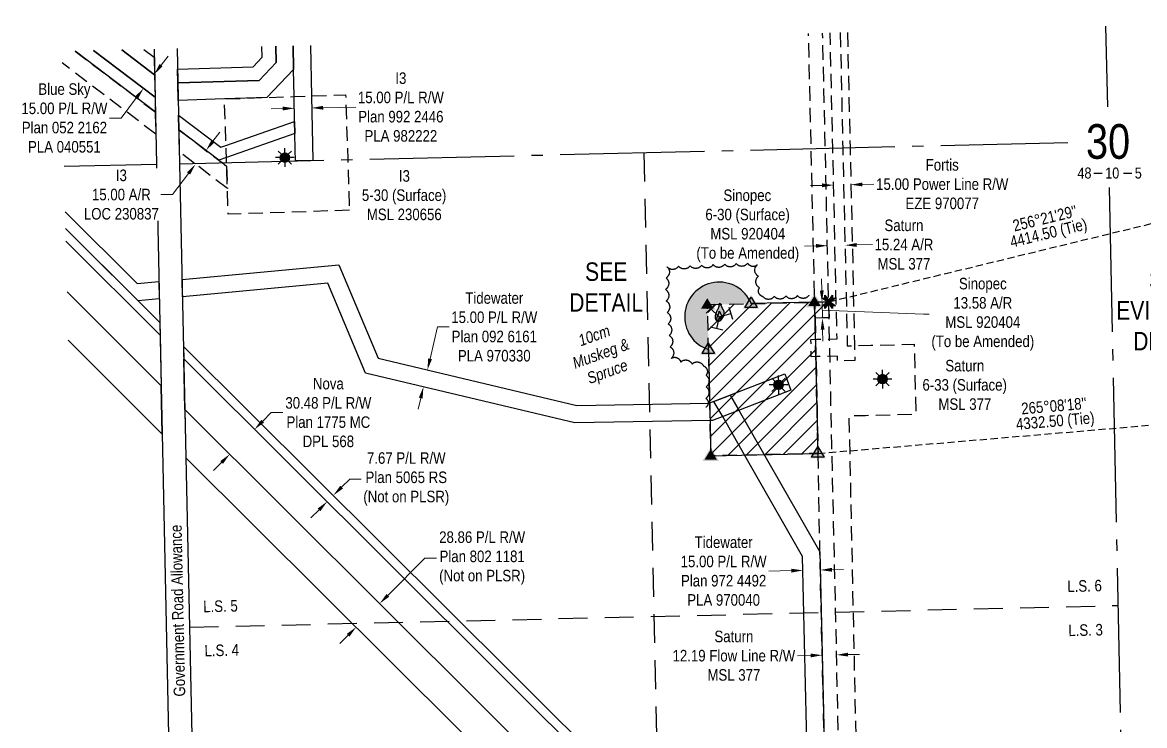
# Model space of a CAD drawing. Extents: x 602525 to 605190, y 5891333 to 5893520.
# Drawn here: x 602525 to 603497, y 5891868 to 5892477 of the extents above; entities that cross this region are included whole.
import ezdxf
from ezdxf.enums import TextEntityAlignment as Align

# ---------------------------------------------------------------- set-up
doc = ezdxf.new("R2010")
doc.units = 0
doc.header["$LTSCALE"] = 5
doc.header["$PDSIZE"] = 5
for name, pattern in [('0', [1, 1, 0]), ('foc-ACCESSROAD', [3.75, 2.5, -1.25]), ('foc-FLOWLINE', [3.75, 2.5, -1.25]), ('foc-LSD', [8, 5, -3]), ('foc-QUARTERLINE', [33, 25, -3, 2, -3]), ('foc-TIELINE', [1.875, 1.25, -0.625]), ('foc-TRAV', [1.875, 1.25, -0.625])]:
    doc.linetypes.add(name, pattern=pattern)
doc.layers.get('Defpoints').update_dxf_attribs({"color": 9})
for name, color, linetype in [('10', 1, 'Continuous'), ('9', 3, 'Continuous'), ('AS-SYMBOL', 7, 'Continuous'), ('C-WS', 13, 'foc-ACCESSROAD'), ('C-WS-S', 13, 'Continuous'), ('DETAIL-T', 7, 'Continuous'), ('F-AR', 190, 'foc-ACCESSROAD'), ('F-EZE', 190, 'foc-FLOWLINE'), ('F-RW', 190, 'Continuous'), ('F-WS', 190, 'foc-ACCESSROAD'), ('F-WS-S', 190, 'Continuous'), ('L-BD', 7, 'Continuous'), ('L-DETAIL-T', 3, 'Continuous'), ('L-MON', 1, 'Continuous'), ('L-ROAD-T', 7, 'Continuous'), ('L-SEC', 7, 'Continuous'), ('L-SECLBL', 7, 'Continuous'), ('L-SECQ', 8, 'foc-QUARTERLINE'), ('L-SECTION-LSD', 7, 'foc-LSD'), ('L-TIE', 7, 'foc-TIELINE'), ('P-PROPOSED', 10, 'Continuous'), ('P-PROPOSED-EXISTING-H', 59, 'Continuous'), ('P-PROPOSED-H', 21, 'Continuous'), ('P-TRAV', 4, 'foc-TRAV'), ('T-BUSH', 110, '0'), ('T-BUSH-T', 110, 'Continuous')]:
    doc.layers.add(name, color=color, linetype=linetype)
for name, color, linetype, lineweight in [('C-AR-T', 13, 'Continuous', 9), ('C-WS-T', 13, 'Continuous', 9), ('F-AR-T', 190, 'Continuous', 9), ('F-EZE-T', 190, 'Continuous', 9), ('F-FLOWLINE-T', 190, 'Continuous', 9), ('F-RW-T', 190, 'Continuous', 9), ('F-WS-T', 190, 'Continuous', 9)]:
    doc.layers.add(name, color=color, linetype=linetype, lineweight=lineweight)
doc.styles.add('100L', font='', dxfattribs={"height": 11})
doc.styles.add('80CG', font='', dxfattribs={"height": 10})
doc.styles.add('80L', font='', dxfattribs={"height": 10})
doc.styles.add('80LS', font='', dxfattribs={"height": 10})
doc.styles.add('SIMPLEX', font='')
doc.styles.get('100L').set_extended_font_data('Arial Narrow')
doc.styles.get('80CG').set_extended_font_data('Arial Narrow')
doc.styles.get('80L').set_extended_font_data('Arial Narrow')
doc.styles.get('80LS').set_extended_font_data('Arial Narrow', italic=True)
doc.styles.get('SIMPLEX').set_extended_font_data('Arial Narrow')
doc.dimstyles.new('Compass 5 000', dxfattribs={"dimscale": 5, "dimtxt": 9, "dimasz": 2, "dimexe": 0.2, "dimexo": 0.0625, "dimgap": 0.5, "dimtad": 0, "dimtih": 1, "dimtoh": 1, "dimzin": 0, "dimdsep": 46, "dimtxsty": '80CG', "dimcen": 0.1, "dimse1": 1, "dimse2": 1, "dimclrd": 256, "dimclrt": 256, "dimaunit": 1, "dimadec": 4, "dimazin": 0, "dimtfac": 0.06, "dimtofl": 0, "dimtmove": 0, "dimatfit": 1, "dimfxl": 0.2, "dimtolj": 1, "dimtzin": 0, "dimlwd": -1, "dimarcsym": 0})

# ---------------------------------------------------------------- blocks, each defined once
blk = doc.blocks.new('L-SECLBL')
at = {"layer": '9', "color": 7}
for p, q in [((-5.08, -27.83), (-12.29, -27.83)), ((20.7, -27.83), (13.5, -27.83))]:
    blk.add_line(p, q, dxfattribs=at)
at = {"layer": '10', "color": 2, "style": 'SIMPLEX'}
blk.add_attdef('SEC', text='', height=30, dxfattribs=at).set_placement((0, 0), align=Align.MIDDLE)
at = {"layer": '10', "color": 5, "style": '80L'}
blk.add_attdef('TWP', text='', height=9.5, dxfattribs=at).set_placement((-14.43, -27.37), align=Align.MIDDLE_RIGHT)
blk.add_attdef('RGE', text='', height=9.5, dxfattribs=at).set_placement((3.62, -27.37), align=Align.MIDDLE_CENTER)
blk.add_attdef('MER', text='', height=9.5, dxfattribs=at).set_placement((23.17, -27.37), align=Align.MIDDLE_LEFT)
blk = doc.blocks.new('*D369')
at = {"layer": 'Defpoints', "color": 0, "transparency": 16777216}
for p in [(602725.94, 5892124.72), (602827.44, 5892023.6), (602805.96, 5892002.03)]:
    blk.add_point(p, dxfattribs=at)
at = {"layer": 'F-RW-T', "transparency": 16777216}
for p, q in [((602733, 5892131.81), (602740.44, 5892139.27)), ((602740.44, 5892139.27), (602750.44, 5892139.27)), ((602697.4, 5892096.07), (602690.34, 5892088.98))]:
    blk.add_line(p, q, dxfattribs=at)
for points in [[(602731.82, 5892132.98), (602734.18, 5892130.63), (602725.94, 5892124.72)], [(602696.22, 5892097.24), (602698.58, 5892094.89), (602704.45, 5892103.15)]]:
    blk.add_solid(points, dxfattribs=at)
at = {"layer": 'F-RW-T', "transparency": 16777216, "insert": (602789.91, 5892139.27), "char_height": 10, "attachment_point": 5, "style": '80CG'}
blk.add_mtext('\\A1;Nova\\P30.48 P/L R/W\\PPlan 1775 MC\\PDPL 568', dxfattribs=at)
blk = doc.blocks.new('*D370')
at = {"layer": 'Defpoints', "color": 0, "transparency": 16777216}
for p in [(603242.81, 5892336.73), (603228.25, 5892316.75), (603243.26, 5892317.09)]:
    blk.add_point(p, dxfattribs=at)
at = {"layer": 'F-EZE-T', "transparency": 16777216}
for p, q in [((603217.81, 5892336.17), (603207.82, 5892335.95)), ((603252.81, 5892336.96), (603262.81, 5892337.18))]:
    blk.add_line(p, q, dxfattribs=at)
for points in [[(603217.78, 5892337.84), (603217.85, 5892334.5), (603227.81, 5892336.4)], [(603252.77, 5892338.62), (603252.85, 5892335.29), (603242.81, 5892336.73)]]:
    blk.add_solid(points, dxfattribs=at)
at = {"layer": 'F-EZE-T', "transparency": 16777216, "insert": (603321.95, 5892337.18), "char_height": 10, "attachment_point": 5, "style": '80CG'}
blk.add_mtext('\\A1;Fortis\\P15.00 Power Line R/W\\PEZE 970077', dxfattribs=at)
blk = doc.blocks.new('*D375')
at = {"layer": 'Defpoints', "color": 0, "transparency": 16777216}
for p in [(602674.79, 5892354.48), (602688.18, 5892363.15), (602679.11, 5892351.2)]:
    blk.add_point(p, dxfattribs=at)
at = {"layer": 'F-AR-T', "transparency": 16777216}
for p, q in [((602689.91, 5892374.39), (602695.96, 5892382.36)), ((602668.75, 5892346.51), (602654.8, 5892328.15)), ((602654.8, 5892328.15), (602644.8, 5892328.15))]:
    blk.add_line(p, q, dxfattribs=at)
for points in [[(602688.58, 5892375.4), (602691.24, 5892373.38), (602683.86, 5892366.43)], [(602667.42, 5892347.52), (602670.07, 5892345.5), (602674.79, 5892354.48)]]:
    blk.add_solid(points, dxfattribs=at)
at = {"layer": 'F-AR-T', "transparency": 16777216, "insert": (602610.5, 5892328.15), "char_height": 10, "attachment_point": 5, "style": '80CG', "bg_fill": 3, "box_fill_scale": 1.1, "bg_fill_color": 256, "bg_fill_true_color": 13158600, "bg_fill_transparency": 0}
blk.add_mtext('\\A1;I3\\P15.00 A/R\\PLOC 230837', dxfattribs=at)
blk = doc.blocks.new('*D378')
at = {"layer": 'Defpoints', "color": 0, "transparency": 16777216}
for p in [(603201.22, 5892002.49), (603203.96, 5891878.5), (603219.1, 5891878.84)]:
    blk.add_point(p, dxfattribs=at)
at = {"layer": 'F-RW-T', "transparency": 16777216}
for p, q in [((603191.22, 5892002.27), (603171.59, 5892001.84)), ((603226.35, 5892003.05), (603236.34, 5892003.27))]:
    blk.add_line(p, q, dxfattribs=at)
for points in [[(603191.18, 5892003.94), (603191.26, 5892000.6), (603201.22, 5892002.49)], [(603226.31, 5892004.71), (603226.38, 5892001.38), (603216.35, 5892002.83)]]:
    blk.add_solid(points, dxfattribs=at)
at = {"layer": 'F-RW-T', "transparency": 16777216, "insert": (603132.5, 5892001.84), "char_height": 10, "attachment_point": 5, "style": '80CG'}
blk.add_mtext('\\A1;Tidewater\\P15.00 P/L R/W\\PPlan 972 4492\\PPLA 970040', dxfattribs=at)
blk = doc.blocks.new('*D379')
at = {"layer": 'Defpoints', "color": 0, "transparency": 16777216}
for p in [(602872.29, 5892161.54), (602955.16, 5892157.28), (602951.69, 5892142.68)]:
    blk.add_point(p, dxfattribs=at)
at = {"layer": 'F-RW-T', "transparency": 16777216}
for p, q in [((602878.07, 5892185.87), (602884.63, 5892213.48)), ((602884.63, 5892213.48), (602894.63, 5892213.48)), ((602869.98, 5892151.81), (602867.67, 5892142.08))]:
    blk.add_line(p, q, dxfattribs=at)
for points in [[(602876.45, 5892186.26), (602879.69, 5892185.49), (602875.76, 5892176.14)], [(602868.36, 5892152.2), (602871.6, 5892151.43), (602872.29, 5892161.54)]]:
    blk.add_solid(points, dxfattribs=at)
at = {"layer": 'F-RW-T', "transparency": 16777216, "insert": (602933.71, 5892213.48), "char_height": 10, "attachment_point": 5, "style": '80CG'}
blk.add_mtext('\\A1;Tidewater\\P15.00 P/L R/W\\PPlan 092 6161\\PPLA 970330', dxfattribs=at)
blk = doc.blocks.new('*D380')
at = {"layer": 'Defpoints', "color": 0, "transparency": 16777216}
for p in [(602814.04, 5891953.34), (602944.98, 5891863.58), (602924.61, 5891843.15)]:
    blk.add_point(p, dxfattribs=at)
at = {"layer": 'F-RW-T', "transparency": 16777216}
for p, q in [((602841.46, 5891980.86), (602873.66, 5892013.16)), ((602873.66, 5892013.16), (602883.66, 5892013.16)), ((602806.98, 5891946.26), (602799.92, 5891939.17))]:
    blk.add_line(p, q, dxfattribs=at)
for points in [[(602840.28, 5891982.03), (602842.64, 5891979.68), (602834.4, 5891973.77)], [(602805.8, 5891947.43), (602808.16, 5891945.08), (602814.04, 5891953.34)]]:
    blk.add_solid(points, dxfattribs=at)
at = {"layer": 'F-RW-T', "transparency": 16777216, "insert": (602923.2, 5892013.16), "char_height": 10, "attachment_point": 5, "style": '80CG'}
blk.add_mtext('\\A1;28.86 P/L R/W\\PPlan 802 1181\\P(Not on PLSR)', dxfattribs=at)
blk = doc.blocks.new('*D381')
at = {"layer": 'Defpoints', "color": 0, "transparency": 16777216}
for p in [(602794.28, 5892067.52), (602971.89, 5891890.53), (602966.48, 5891885.09)]:
    blk.add_point(p, dxfattribs=at)
at = {"layer": 'F-RW-T', "transparency": 16777216}
for p, q in [((602801.34, 5892074.6), (602808.4, 5892081.68)), ((602808.4, 5892081.68), (602818.4, 5892081.68)), ((602781.81, 5892055), (602774.75, 5892047.92))]:
    blk.add_line(p, q, dxfattribs=at)
for points in [[(602800.16, 5892075.78), (602802.52, 5892073.42), (602794.28, 5892067.52)], [(602780.63, 5892056.18), (602782.99, 5892053.82), (602788.87, 5892062.08)]]:
    blk.add_solid(points, dxfattribs=at)
at = {"layer": 'F-RW-T', "transparency": 16777216, "insert": (602857.45, 5892081.68), "char_height": 10, "attachment_point": 5, "style": '80CG'}
blk.add_mtext('\\A1;7.67 P/L R/W\\PPlan 5065 RS\\P(Not on PLSR)', dxfattribs=at)
blk = doc.blocks.new('GAS')
h = blk.add_hatch(color=255)
h.dxf.hatch_style = 1
edge = h.paths.add_edge_path()
edge.add_arc((0, 0), 0.9, 0, 360)
for p, q in [((-0.81, 0), (-1.62, 0)), ((-0.57, 0.57), (-1.14, 1.14)), ((0, 0.81), (0, 1.62)), ((0.57, 0.57), (1.14, 1.14)), ((1.62, 0), (0.81, 0)), ((-0.57, -0.57), (-1.14, -1.14)), ((0, -0.81), (0, -1.62)), ((1.14, -1.14), (0.57, -0.57))]:
    blk.add_line(p, q)
blk.add_circle((0, 0), 0.8)
blk = doc.blocks.new('STRIA')
blk.add_hatch(color=255).paths.add_polyline_path([(-0.04, 1.52), (-1.47, -0.87), (1.39, -0.87)])
blk = doc.blocks.new('STRIAA')
blk.add_blockref('STRIA', (0, 0))
blk = doc.blocks.new('STRIB')
at = {"color": 1}
blk.add_solid([(-1.12, -0.67), (-0.04, 1.13), (1.04, -0.67)], dxfattribs=at)
blk = doc.blocks.new('STRIBB')
blk.add_blockref('STRIB', (0, 0))
blk = doc.blocks.new('STRICC')
for name in ['STRIAA', 'STRIBB']:
    blk.add_blockref(name, (0, 0))
blk = doc.blocks.new('fdspike')
blk.add_blockref('STRICC', (0, 0))
blk = doc.blocks.new('TRIA')
blk.add_hatch(color=255).paths.add_polyline_path([(-0.04, 1.52), (-1.47, -0.87), (1.39, -0.87)])
blk = doc.blocks.new('TRIAA')
blk.add_blockref('TRIA', (0, 0))
blk = doc.blocks.new('TRIB')
at = {"color": 1}
blk.add_lwpolyline([(-1.12, -0.67), (-0.04, 1.13), (1.04, -0.67)], close=True, dxfattribs=at)
blk = doc.blocks.new('TRIBB')
blk.add_blockref('TRIB', (0, 0))
blk = doc.blocks.new('TRICC')
for name in ['TRIAA', 'TRIBB']:
    blk.add_blockref(name, (0, 0))
blk = doc.blocks.new('plspike')
blk.add_blockref('TRICC', (0, 0))
blk = doc.blocks.new('*U385')
at = {"color": 72}
blk.add_line((0.76, 0.79), (-0.76, -0.79), dxfattribs=at)
at = {"layer": 'AS-SYMBOL', "color": 72, "flags": 128}
blk.add_lwpolyline([(1.49, -1.43), (0, 0)], dxfattribs=at)
blk = doc.blocks.new('*U384')
at = {"color": 72}
blk.add_line((0.31, -1.06), (-0.31, 1.06), dxfattribs=at)
at = {"layer": 'AS-SYMBOL', "color": 72, "flags": 128}
blk.add_lwpolyline([(-2.01, -0.59), (0, 0)], dxfattribs=at)
blk = doc.blocks.new('*U386')
at = {"color": 72}
blk.add_line((-1.07, 0.25), (1.07, -0.25), dxfattribs=at)
at = {"layer": 'AS-SYMBOL', "color": 72, "flags": 128}
blk.add_lwpolyline([(0.48, 2), (0, 0)], dxfattribs=at)
blk = doc.blocks.new('FLARE')
h = blk.add_hatch(color=255)
h.dxf.hatch_style = 1
h.paths.add_polyline_path([(0.16, 2.41, 0.114147), (0.13, 2.43), (0.11, 2.44, 0.261551), (0.01, 2.42), (0, 2.41, 0.131268), (-0.03, 2.37), (-0.04, 2.35, 0.041497), (-0.05, 2.33), (-0.05, 2.29, 0.015174), (-0.05, 2.29), (-0.06, 2.24, 0.004376), (-0.06, 2.24), (-0.07, 2.18), (-0.08, 2.11), (-0.09, 2.05), (-0.1, 1.98), (-0.12, 1.91), (-0.14, 1.83), (-0.17, 1.76), (-0.19, 1.68), (-0.22, 1.61), (-0.26, 1.53), (-0.29, 1.46), (-0.32, 1.39), (-0.36, 1.32), (-0.39, 1.25, 0.000505), (-0.39, 1.25), (-0.43, 1.18, 0.002398), (-0.43, 1.18), (-0.46, 1.1, 0.004177), (-0.46, 1.1), (-0.5, 1.03, 0.005735), (-0.5, 1.03), (-0.53, 0.95, 0.006994), (-0.53, 0.95), (-0.56, 0.87, 0.00791), (-0.57, 0.87), (-0.6, 0.78, 0.008323), (-0.6, 0.78), (-0.63, 0.69, 0.008095), (-0.63, 0.68), (-0.66, 0.59, 0.008067), (-0.66, 0.59), (-0.68, 0.49, 0.008387), (-0.68, 0.49), (-0.7, 0.39, 0.009056), (-0.71, 0.38), (-0.72, 0.28, 0.010123), (-0.72, 0.28), (-0.74, 0.18, 0.011689), (-0.74, 0.18), (-0.75, 0.08, 0.013925), (-0.75, 0.08), (-0.75, -0.02, 0.016488), (-0.75, -0.02), (-0.75, -0.11, 0.017255), (-0.75, -0.12), (-0.74, -0.2, 0.01735), (-0.74, -0.2), (-0.73, -0.28, 0.017311), (-0.73, -0.29), (-0.71, -0.36, 0.01715), (-0.71, -0.36), (-0.69, -0.43, 0.016886), (-0.69, -0.44), (-0.66, -0.5, 0.016546), (-0.66, -0.5), (-0.63, -0.56, 0.016164), (-0.63, -0.56), (-0.6, -0.61, 0.016329), (-0.6, -0.62), (-0.57, -0.66, 0.018828), (-0.57, -0.67), (-0.54, -0.71, 0.022087), (-0.53, -0.71), (-0.5, -0.75, 0.025345), (-0.49, -0.76), (-0.46, -0.78, 0.028234), (-0.45, -0.79), (-0.42, -0.82, 0.030298), (-0.41, -0.82), (-0.37, -0.84, 0.031129), (-0.36, -0.85), (-0.32, -0.86, 0.030544), (-0.31, -0.87), (-0.27, -0.88, 0.028465), (-0.26, -0.88), (-0.22, -0.89, 0.025311), (-0.21, -0.89), (-0.16, -0.89, 0.02283), (-0.15, -0.89), (-0.11, -0.89, 0.021226), (-0.1, -0.89), (-0.05, -0.88, 0.020401), (-0.04, -0.88), (0, -0.87, 0.020299), (0.01, -0.87), (0.05, -0.85, 0.020911), (0.06, -0.85), (0.11, -0.83, 0.022277), (0.11, -0.83), (0.15, -0.81, 0.023712), (0.16, -0.8), (0.2, -0.78, 0.022408), (0.21, -0.78), (0.24, -0.75, 0.01993), (0.25, -0.74), (0.28, -0.72, 0.017146), (0.28, -0.71), (0.31, -0.68, 0.014211), (0.32, -0.68), (0.35, -0.64, 0.011221), (0.35, -0.64), (0.37, -0.61, 0.008212), (0.38, -0.61), (0.4, -0.57, 0.005172), (0.4, -0.57), (0.42, -0.54, 0.002523), (0.43, -0.54), (0.45, -0.5, 0.001671), (0.45, -0.5), (0.47, -0.47, 0.001229), (0.47, -0.47), (0.49, -0.44, 0.00075), (0.49, -0.44), (0.51, -0.41, 0.00026), (0.51, -0.41), (0.54, -0.37), (0.56, -0.34), (0.58, -0.3), (0.61, -0.27), (0.63, -0.23, 0.001311), (0.63, -0.23), (0.66, -0.19, 0.003726), (0.66, -0.19), (0.69, -0.15, 0.006065), (0.69, -0.14), (0.72, -0.1, 0.008452), (0.72, -0.1), (0.74, -0.05, 0.010991), (0.75, -0.05), (0.77, 0, 0.013767), (0.77, 0), (0.79, 0.05, 0.016839), (0.8, 0.05), (0.81, 0.1, 0.019104), (0.82, 0.11), (0.83, 0.15, 0.016987), (0.83, 0.16), (0.84, 0.21, 0.013636), (0.84, 0.21), (0.85, 0.26, 0.010244), (0.85, 0.27), (0.86, 0.31, 0.006846), (0.86, 0.32), (0.86, 0.37, 0.003419), (0.86, 0.37), (0.86, 0.41), (0.87, 0.46), (0.87, 0.5), (0.88, 0.54), (0.88, 0.59), (0.89, 0.63, 0.001278), (0.89, 0.63), (0.89, 0.67, 0.004735), (0.89, 0.67), (0.9, 0.71, 0.008354), (0.9, 0.72), (0.9, 0.76, 0.012059), (0.9, 0.76), (0.9, 0.8, 0.015712), (0.9, 0.81), (0.9, 0.85, 0.018457), (0.9, 0.85), (0.9, 0.89, 0.018102), (0.9, 0.9), (0.89, 0.94, 0.016533), (0.89, 0.95), (0.88, 0.99, 0.014576), (0.88, 0.99), (0.87, 1.03, 0.012435), (0.86, 1.04), (0.85, 1.08, 0.010283), (0.85, 1.09), (0.83, 1.13, 0.00824), (0.83, 1.13), (0.81, 1.18, 0.00638), (0.81, 1.18), (0.78, 1.23, 0.004735), (0.78, 1.23), (0.76, 1.29, 0.003388), (0.75, 1.29), (0.73, 1.34, 0.002345), (0.73, 1.34), (0.7, 1.4, 0.001492), (0.7, 1.4), (0.67, 1.46, 0.000746), (0.67, 1.46), (0.63, 1.51), (0.6, 1.57), (0.57, 1.62), (0.55, 1.68), (0.52, 1.73), (0.49, 1.78), (0.47, 1.83), (0.45, 1.87), (0.42, 1.92), (0.4, 1.97), (0.38, 2.02), (0.35, 2.08, 0.000332), (0.35, 2.08), (0.33, 2.13, 0.001849), (0.33, 2.13), (0.3, 2.19, 0.0038), (0.3, 2.19), (0.27, 2.24, 0.006473), (0.27, 2.24), (0.25, 2.29, 0.010865), (0.24, 2.3), (0.22, 2.34, 0.019524), (0.22, 2.34), (0.19, 2.38, 0.041077), (0.18, 2.39)])
at = {"color": 48, "flags": 128}
for points in [[(0.11, -0.72), (0.07, -0.74), (0.03, -0.76), (-0.02, -0.77), (-0.07, -0.78), (-0.11, -0.79), (-0.16, -0.79), (-0.2, -0.79), (-0.25, -0.78), (-0.29, -0.77), (-0.32, -0.76), (-0.36, -0.74), (-0.4, -0.71), (-0.43, -0.68), (-0.46, -0.65), (-0.49, -0.61), (-0.52, -0.56), (-0.54, -0.51), (-0.57, -0.46), (-0.59, -0.4), (-0.61, -0.33), (-0.63, -0.26), (-0.64, -0.19), (-0.65, -0.11), (-0.65, -0.02), (-0.65, 0.07), (-0.64, 0.17), (-0.63, 0.27), (-0.61, 0.36), (-0.58, 0.46), (-0.56, 0.56), (-0.53, 0.66), (-0.5, 0.75), (-0.47, 0.83), (-0.44, 0.91), (-0.41, 0.99), (-0.37, 1.06), (-0.34, 1.13), (-0.3, 1.2), (-0.27, 1.27), (-0.23, 1.34), (-0.2, 1.42), (-0.16, 1.49), (-0.13, 1.57), (-0.1, 1.65), (-0.07, 1.73), (-0.04, 1.8), (-0.02, 1.88), (0, 1.96), (0.01, 2.03), (0.02, 2.1), (0.03, 2.17), (0.04, 2.22), (0.05, 2.27), (0.05, 2.31), (0.06, 2.34), (0.08, 2.35), (0.09, 2.34), (0.11, 2.32), (0.13, 2.29), (0.16, 2.25), (0.18, 2.2), (0.21, 2.14), (0.24, 2.09), (0.26, 2.03), (0.29, 1.98), (0.31, 1.93), (0.33, 1.88), (0.36, 1.83), (0.38, 1.78), (0.41, 1.73), (0.43, 1.68), (0.46, 1.63), (0.49, 1.58), (0.52, 1.52), (0.55, 1.47), (0.58, 1.41), (0.61, 1.35), (0.64, 1.3), (0.67, 1.24), (0.69, 1.19), (0.72, 1.14), (0.74, 1.09), (0.75, 1.05), (0.77, 1), (0.78, 0.96), (0.79, 0.92), (0.8, 0.88), (0.8, 0.84), (0.8, 0.8), (0.8, 0.76), (0.8, 0.72), (0.79, 0.68), (0.79, 0.64), (0.78, 0.6), (0.78, 0.56), (0.77, 0.51), (0.77, 0.47), (0.76, 0.42), (0.76, 0.37), (0.76, 0.33), (0.75, 0.28), (0.74, 0.23), (0.73, 0.18), (0.72, 0.13), (0.7, 0.09), (0.68, 0.04), (0.66, 0), (0.63, -0.05), (0.61, -0.09), (0.58, -0.13), (0.55, -0.17), (0.53, -0.21), (0.5, -0.25), (0.48, -0.28), (0.45, -0.32), (0.43, -0.35), (0.41, -0.38), (0.39, -0.42), (0.37, -0.45), (0.34, -0.48), (0.32, -0.51), (0.3, -0.55), (0.27, -0.58), (0.24, -0.61), (0.21, -0.64), (0.18, -0.67), (0.15, -0.7)], [(0.02, -0.75), (-0.01, -0.76), (-0.03, -0.77), (-0.05, -0.78), (-0.08, -0.78), (-0.11, -0.79), (-0.13, -0.79), (-0.16, -0.79), (-0.18, -0.78), (-0.2, -0.78), (-0.23, -0.77), (-0.25, -0.76), (-0.26, -0.74), (-0.28, -0.73), (-0.3, -0.71), (-0.32, -0.69), (-0.33, -0.66), (-0.35, -0.63), (-0.36, -0.6), (-0.37, -0.57), (-0.39, -0.53), (-0.4, -0.49), (-0.4, -0.45), (-0.41, -0.41), (-0.41, -0.36), (-0.41, -0.31), (-0.4, -0.25), (-0.39, -0.2), (-0.38, -0.14), (-0.37, -0.09), (-0.36, -0.03), (-0.34, 0.02), (-0.32, 0.07), (-0.31, 0.12), (-0.29, 0.16), (-0.27, 0.21), (-0.25, 0.25), (-0.23, 0.29), (-0.21, 0.33), (-0.19, 0.37), (-0.17, 0.41), (-0.15, 0.45), (-0.14, 0.49), (-0.12, 0.53), (-0.1, 0.58), (-0.08, 0.62), (-0.07, 0.66), (-0.06, 0.71), (-0.05, 0.75), (-0.04, 0.79), (-0.03, 0.83), (-0.03, 0.87), (-0.02, 0.9), (-0.02, 0.93), (-0.01, 0.95), (-0.01, 0.96), (0, 0.97), (0.01, 0.96), (0.02, 0.95), (0.03, 0.94), (0.04, 0.91), (0.06, 0.88), (0.07, 0.86), (0.09, 0.82), (0.1, 0.79), (0.12, 0.76), (0.13, 0.74), (0.14, 0.71), (0.16, 0.68), (0.17, 0.65), (0.18, 0.63), (0.2, 0.6), (0.21, 0.57), (0.23, 0.54), (0.25, 0.51), (0.26, 0.47), (0.28, 0.44), (0.3, 0.41), (0.31, 0.38), (0.33, 0.35), (0.34, 0.32), (0.36, 0.29), (0.37, 0.27), (0.38, 0.24), (0.39, 0.22), (0.39, 0.19), (0.4, 0.17), (0.4, 0.15), (0.41, 0.13), (0.41, 0.1), (0.41, 0.08), (0.4, 0.06), (0.4, 0.04), (0.4, 0.01), (0.39, -0.01), (0.39, -0.03), (0.39, -0.06), (0.39, -0.08), (0.38, -0.11), (0.38, -0.14), (0.38, -0.16), (0.38, -0.19), (0.37, -0.22), (0.37, -0.24), (0.36, -0.27), (0.35, -0.3), (0.34, -0.32), (0.32, -0.35), (0.31, -0.37), (0.3, -0.4), (0.28, -0.42), (0.27, -0.44), (0.25, -0.46), (0.24, -0.48), (0.22, -0.5), (0.21, -0.52), (0.2, -0.54), (0.19, -0.56), (0.17, -0.58), (0.16, -0.6), (0.15, -0.61), (0.14, -0.63), (0.12, -0.65), (0.11, -0.67), (0.09, -0.69), (0.08, -0.7), (0.06, -0.72), (0.04, -0.74)]]:
    blk.add_lwpolyline(points, close=True, dxfattribs=at)
blk = doc.blocks.new('*D396')
at = {"layer": 'Defpoints', "color": 0, "transparency": 16777216}
for p in [(603237.71, 5892284.28), (603223.3, 5892246.96), (603238.55, 5892247.31)]:
    blk.add_point(p, dxfattribs=at)
at = {"layer": 'F-WS-T', "transparency": 16777216}
for p, q in [((603212.46, 5892283.71), (603202.47, 5892283.48)), ((603247.7, 5892284.51), (603261.49, 5892284.82))]:
    blk.add_line(p, q, dxfattribs=at)
for points in [[(603247.67, 5892286.18), (603247.74, 5892282.84), (603237.71, 5892284.28)], [(603212.43, 5892285.37), (603212.5, 5892282.04), (603222.46, 5892283.93)]]:
    blk.add_solid(points, dxfattribs=at)
at = {"layer": 'F-WS-T', "transparency": 16777216, "insert": (603288.77, 5892284.82), "char_height": 10, "attachment_point": 5, "style": '80CG'}
blk.add_mtext('\\A1;Saturn\\P15.24 A/R\\PMSL 377', dxfattribs=at)
blk = doc.blocks.new('*D397')
at = {"layer": 'Defpoints', "color": 0, "transparency": 16777216}
for p in [(603230.4, 5891929.29), (603218.13, 5891921.36), (603230.57, 5891921.65)]:
    blk.add_point(p, dxfattribs=at)
at = {"layer": 'F-FLOWLINE-T', "transparency": 16777216}
for p, q in [((603207.96, 5891928.78), (603196.38, 5891928.52)), ((603240.4, 5891929.52), (603250.39, 5891929.74))]:
    blk.add_line(p, q, dxfattribs=at)
for points in [[(603207.92, 5891930.45), (603208, 5891927.12), (603217.96, 5891929.01)], [(603240.36, 5891931.18), (603240.43, 5891927.85), (603230.4, 5891929.29)]]:
    blk.add_solid(points, dxfattribs=at)
at = {"layer": 'F-FLOWLINE-T', "transparency": 16777216, "insert": (603141.38, 5891928.52), "char_height": 10, "width": 572.1128, "attachment_point": 5, "style": '80CG'}
blk.add_mtext('\\A1;Saturn\\P12.19 Flow Line R/W\\PMSL 377', dxfattribs=at)
blk = doc.blocks.new('*D398')
at = {"layer": 'C-AR-T', "transparency": 16777216}
for p, q in [((603217.52, 5892245.07), (603217.29, 5892255.06)), ((603217.75, 5892235.07), (603218.07, 5892221.02)), ((603217.91, 5892228.04), (603305.74, 5892224.53)), ((603305.74, 5892224.53), (603310.74, 5892224.53)), ((603218.3, 5892211.02), (603218.53, 5892201.02))]:
    blk.add_line(p, q, dxfattribs=at)
for points in [[(603219.19, 5892245.1), (603215.86, 5892245.03), (603217.75, 5892235.07)], [(603219.97, 5892211.06), (603216.64, 5892210.98), (603218.07, 5892221.02)]]:
    blk.add_solid(points, dxfattribs=at)
at = {"layer": 'Defpoints', "color": 0, "transparency": 16777216}
for p in [(603220.05, 5892235.12), (603218.07, 5892221.02), (603220.37, 5892221.07)]:
    blk.add_point(p, dxfattribs=at)
at = {"layer": 'C-AR-T', "transparency": 16777216, "insert": (603357.12, 5892224.53), "char_height": 10, "attachment_point": 5, "style": '80CG'}
blk.add_mtext('\\A1;Sinopec\\P13.58 A/R\\PMSL 920404\\P(To be Amended)', dxfattribs=at)
blk = doc.blocks.new('TEMP')
h = blk.add_hatch(color=255)
h.dxf.hatch_style = 1
h.paths.add_polyline_path([(0, 0.25), (-0.67, 1.15), (-0.67, 0.67), (-1.15, 0.67), (-0.25, 0), (-1.15, -0.67), (-0.67, -0.67), (-0.67, -1.15), (0, -0.25), (0.67, -1.15), (0.67, -0.67), (1.15, -0.67), (0.25, 0), (1.15, 0.67), (0.67, 0.67), (0.67, 1.15)])
h.paths.add_polyline_path([(0.57, 0.85), (0.57, 0.57), (0.85, 0.57), (0.08, 0), (0.85, -0.57), (0.57, -0.57), (0.57, -0.85), (0, -0.08), (-0.57, -0.85), (-0.57, -0.57), (-0.85, -0.57), (-0.08, 0), (-0.85, 0.57), (-0.57, 0.57), (-0.57, 0.85), (0, 0.08)], flags=16)
h = blk.add_hatch(color=1)
h.dxf.hatch_style = 1
h.paths.add_polyline_path([(0, 0.08), (-0.57, 0.85), (-0.57, 0.57), (-0.85, 0.57), (-0.08, 0), (-0.85, -0.57), (-0.57, -0.57), (-0.57, -0.85), (0, -0.08), (0.57, -0.85), (0.57, -0.57), (0.85, -0.57), (0.08, 0), (0.85, 0.57), (0.57, 0.57), (0.57, 0.85)])
at = {"color": 1}
for p, q in [((-0.08, 0), (0.08, 0)), ((0, 0.08), (0, -0.08))]:
    blk.add_line(p, q, dxfattribs=at)
at = {"color": 255, "flags": 128}
blk.add_lwpolyline([(-0.25, 0), (-1.15, 0.67), (-0.67, 0.67), (-0.67, 1.15), (0, 0.25), (0.67, 1.15), (0.67, 0.67), (1.15, 0.67), (0.25, 0), (1.15, -0.67), (0.67, -0.67), (0.67, -1.15), (0, -0.25), (-0.67, -1.15), (-0.67, -0.67), (-1.15, -0.67)], close=True, dxfattribs=at)
at = {"color": 1, "flags": 128}
blk.add_lwpolyline([(-0.08, 0), (-0.85, 0.57), (-0.57, 0.57), (-0.57, 0.85), (0, 0.08), (0.57, 0.85), (0.57, 0.57), (0.85, 0.57), (0.08, 0), (0.85, -0.57), (0.57, -0.57), (0.57, -0.85), (0, -0.08), (-0.57, -0.85), (-0.57, -0.57), (-0.85, -0.57)], close=True, dxfattribs=at)
blk = doc.blocks.new('*D481')
at = {"layer": 'Defpoints', "color": 0, "transparency": 16777216}
for p in [(602760.43, 5892402.94), (602775.42, 5892403.24), (602775.42, 5892403.24)]:
    blk.add_point(p, dxfattribs=at)
at = {"layer": 'F-RW-T', "transparency": 16777216}
for p, q in [((602750.43, 5892402.74), (602740.43, 5892402.55)), ((602785.42, 5892403.43), (602813.67, 5892403.99))]:
    blk.add_line(p, q, dxfattribs=at)
for points in [[(602750.4, 5892404.41), (602750.46, 5892401.08), (602760.43, 5892402.94)], [(602785.38, 5892405.1), (602785.45, 5892401.77), (602775.42, 5892403.24)]]:
    blk.add_solid(points, dxfattribs=at)
at = {"layer": 'F-RW-T', "transparency": 16777216, "insert": (602852.75, 5892403.99), "char_height": 10, "attachment_point": 5, "style": '80CG'}
blk.add_mtext('\\A1;I3\\P15.00 P/L R/W\\PPlan 992 2446\\PPLA 982222', dxfattribs=at)
blk = doc.blocks.new('*D482')
at = {"layer": 'Defpoints', "color": 0, "transparency": 16777216}
for p in [(602628.83, 5892439.97), (602619.58, 5892427.78), (602629.66, 5892420.14)]:
    blk.add_point(p, dxfattribs=at)
at = {"layer": 'F-RW-T', "transparency": 16777216}
for p, q in [((602644.95, 5892440.3), (602651, 5892448.26)), ((602623.62, 5892412.17), (602610.23, 5892394.53)), ((602610.23, 5892394.53), (602600.23, 5892394.53))]:
    blk.add_line(p, q, dxfattribs=at)
for points in [[(602643.62, 5892441.3), (602646.28, 5892439.29), (602638.91, 5892432.33)], [(602622.29, 5892413.18), (602624.94, 5892411.17), (602629.66, 5892420.14)]]:
    blk.add_solid(points, dxfattribs=at)
at = {"layer": 'F-RW-T', "transparency": 16777216, "insert": (602561.15, 5892394.53), "char_height": 10, "attachment_point": 5, "style": '80CG'}
blk.add_mtext('\\A1;Blue Sky\\P15.00 P/L R/W\\PPlan 052 2162\\PPLA 040551', dxfattribs=at)

msp = doc.modelspace()

# ---------------------------------------------------------------- hatches: boundary and pattern name
at = {"layer": 'P-PROPOSED-EXISTING-H'}
h = msp.add_hatch(dxfattribs=at)
h.set_pattern_fill('ANSI31', color=256, scale=3.49609058, style=0)
h.paths.add_polyline_path([(603118.507, 5892232.786), (603121.513, 5892101.714), (603214.381, 5892103.844), (603211.686, 5892221.345), (603223.867, 5892221.625), (603223.556, 5892235.195)])
at = {"layer": 'P-PROPOSED-H'}
h = msp.add_hatch(color=256, dxfattribs=at)
h.dxf.hatch_style = 1
h.paths.add_polyline_path([(603156.481, 5892233.657, 1.5648548), (603119.401, 5892193.815), (603118.507, 5892232.786)])

# ---------------------------------------------------------------- linework, layer by layer
at = {"layer": 'C-WS', "flags": 128}
msp.add_lwpolyline([(603118.507, 5892232.786), (603223.556, 5892235.195), (603223.867, 5892221.625), (603211.686, 5892221.345), (603214.381, 5892103.844), (603121.513, 5892101.714)], close=True, dxfattribs=at)
at = {"layer": 'F-AR'}
msp.add_lwpolyline([(602570.345, 5892452.588), (602639.934, 5892399.781), (602640.332, 5892380.633), (602559.152, 5892442.238)], dxfattribs=at)
msp.add_lwpolyline([(602701.764, 5892352.842), (602702.4, 5892333.518), (602673.718, 5892355.292), (602660.768, 5892365.097), (602660.37, 5892384.241), (602695.019, 5892357.961), (602697.778, 5892355.866), (602701.764, 5892352.842)], close=True, dxfattribs=at)
at = {"layer": 'F-EZE', "flags": 128}
msp.add_lwpolyline([(603239.853, 5892468.7), (603242.093, 5892368.882), (603245.92, 5892198.339), (603246.236, 5892184.283), (603231.231, 5892183.947), (603231.136, 5892188.188), (603213.27, 5892187.787), (603208.501, 5892187.68), (603208.163, 5892202.684), (603212.928, 5892202.791), (603230.8, 5892203.192), (603227.09, 5892368.523), (603224.85, 5892468.339)], dxfattribs=at)
at = {"layer": 'F-RW'}
for points in [[(602586.381, 5892452.974), (602639.668, 5892412.548), (602639.934, 5892399.781), (602570.345, 5892452.588)], [(602610.848, 5892453.563), (602639.262, 5892432.093), (602639.668, 5892412.548), (602586.381, 5892452.974)], [(602630.112, 5892454.026), (602638.944, 5892447.351), (602639.262, 5892432.093), (602610.848, 5892453.563)], [(602744.35, 5892456.776), (602744.63, 5892442.59), (602729.926, 5892427.092), (602659.523, 5892424.963), (602659.273, 5892436.967), (602724.62, 5892438.944), (602732.529, 5892447.279), (602732.347, 5892456.487)], [(602759.347, 5892457.136), (602759.754, 5892436.625), (602736.458, 5892412.316), (602699.846, 5892411.112), (602659.839, 5892409.795), (602659.523, 5892424.963), (602729.926, 5892427.092), (602744.63, 5892442.59), (602744.35, 5892456.776)], [(602774.348, 5892457.497), (602775.215, 5892413.595), (602776.317, 5892357.74), (602761.324, 5892357.383), (602761.129, 5892367.294), (602760.856, 5892381.095), (602760.649, 5892391.621), (602760.23, 5892413.102), (602759.754, 5892436.625), (602759.347, 5892457.136)], [(602561.912, 5892313.217), (602624.171, 5892251.08), (602643.056, 5892252.834), (602643.379, 5892237.791), (602625.023, 5892236.087), (602562.223, 5892298.722)], [(603205.041, 5891829.787), (603200.949, 5892014.509), (603151.225, 5892101.451), (603131.947, 5892135.159), (603124.412, 5892148.336), (603124.038, 5892148.99), (603138.191, 5892154.467), (603138.565, 5892153.812), (603146.099, 5892140.636), (603168.284, 5892101.839), (603215.926, 5892018.528), (603219.64, 5891854.748)]]:
    msp.add_lwpolyline(points, dxfattribs=at)
for points in [[(602660.105, 5892397.002), (602696.785, 5892369.182), (602701.173, 5892370.723), (602760.649, 5892391.621), (602760.856, 5892381.095), (602701.519, 5892360.245), (602695.019, 5892357.961), (602660.37, 5892384.24), (602660.105, 5892397.002)], [(602798.875, 5892267.297), (602833.077, 5892186.282), (603005.235, 5892145.389), (603119.824, 5892147.36), (603121.105, 5892147.856), (603125.207, 5892149.442), (603139.359, 5892154.919), (603185.413, 5892172.741), (603190.829, 5892158.744), (603146.893, 5892141.742), (603132.741, 5892136.266), (603122.75, 5892132.4), (603121.458, 5892132.378), (603003.605, 5892130.352), (602822.208, 5892173.438), (602789.322, 5892251.338), (602663.453, 5892239.654), (602663.13, 5892254.698), (602798.875, 5892267.297)], [(603227.468, 5891563.771), (603226.461, 5891563.748), (603219.667, 5891573.759), (603213.553, 5891582.715), (603185.251, 5891624.123), (602924.151, 5891884.336), (602665.55, 5892141.849), (602664.607, 5892185.823), (603208.763, 5891643.726), (603226.177, 5891618.186), (603238.685, 5891599.892), (603254.395, 5891576.912), (603256.058, 5891574.478), (603262.812, 5891564.563), (603254.905, 5891564.386), (603246.246, 5891564.191), (603239.489, 5891564.04), (603227.468, 5891563.771)]]:
    msp.add_lwpolyline(points, close=True, dxfattribs=at)
at = {"layer": 'F-RW', "flags": 128}
for points in [[(602562.223, 5892298.722), (602643.818, 5892217.31), (602644.055, 5892206.299), (602562.456, 5892287.812)], [(602562.456, 5892287.812), (602644.055, 5892206.299), (602644.997, 5892162.343), (602563.399, 5892243.859)], [(602564.288, 5892202.154), (602645.895, 5892120.495), (602644.997, 5892162.343), (602563.396, 5892243.856)]]:
    msp.add_lwpolyline(points, dxfattribs=at)
for points in [[(603262.821, 5891564.563), (603271.877, 5891564.76), (603265.123, 5891574.676), (603253.815, 5891591.114), (603214.646, 5891648.619), (602950.46, 5891911.885), (602664.379, 5892196.437), (602664.607, 5892185.823), (603208.763, 5891643.725), (603226.165, 5891618.162), (603238.685, 5891599.892), (603254.395, 5891576.912)], [(603227.468, 5891563.771), (603226.461, 5891563.748), (603219.667, 5891573.759), (603213.553, 5891582.715), (603185.251, 5891624.123), (602924.151, 5891884.336), (602665.55, 5892141.849), (602664.607, 5892185.823), (603208.763, 5891643.726), (603226.177, 5891618.186), (603238.685, 5891599.892), (603254.395, 5891576.912), (603256.058, 5891574.478), (603262.812, 5891564.563), (603254.905, 5891564.386), (603246.246, 5891564.191), (603239.489, 5891564.04), (603227.468, 5891563.771)], [(603192.169, 5891562.979), (603226.461, 5891563.748), (603226.421, 5891563.823), (603219.667, 5891573.759), (603185.251, 5891624.123), (602924.151, 5891884.336), (602665.55, 5892141.849), (602666.449, 5892099.925), (602904.227, 5891863.461), (603162.901, 5891605.676), (603185.253, 5891573.135)]]:
    msp.add_lwpolyline(points, close=True, dxfattribs=at)
at = {"layer": 'F-WS', "flags": 128}
for points in [[(603233.513, 5892468.548), (603235.809, 5892367.644), (603239.69, 5892197.109), (603245.126, 5892197.233), (603260.13, 5892197.574), (603297.625, 5892198.427), (603299.01, 5892137.549), (603255.516, 5892136.559), (603241.075, 5892136.231), (603246.717, 5891870.824), (603247.046, 5891855.36), (603247.574, 5891830.533), (603251.258, 5891667.847), (603251.598, 5891652.845), (603253.021, 5891590.007), (603253.601, 5891575.806), (603253.701, 5891573.34), (603254.067, 5891564.367), (603226.648, 5891563.752), (603226.431, 5891572.801), (603225.371, 5891617.056), (603224.526, 5891652.234), (603224.165, 5891667.236), (603220.236, 5891830.053), (603219.64, 5891854.748), (603215.926, 5892018.528), (603214.376, 5892103.848), (603211.378, 5892234.923), (603208.373, 5892366.987), (603206.077, 5892467.887)], [(603238.67, 5891564.036), (603238.467, 5891573.04), (603237.886, 5891598.786), (603232.641, 5891830.271), (603232.08, 5891855.026), (603226.272, 5892111.454), (603223.891, 5892221.15), (603223.57, 5892235.2), (603220.574, 5892367.279), (603218.277, 5892468.181)]]:
    msp.add_lwpolyline(points, dxfattribs=at)
msp.add_lwpolyline([(602808.136, 5892314.57), (602703.138, 5892311.115), (602702.4, 5892333.518), (602701.764, 5892352.842), (602701.662, 5892355.959), (602701.52, 5892360.245), (602701.337, 5892365.8), (602701.174, 5892370.723), (602699.846, 5892411.112), (602736.458, 5892412.316), (602760.23, 5892413.104), (602775.214, 5892413.597), (602804.844, 5892414.567), (602806.691, 5892358.466), (602808.136, 5892314.57)], close=True, dxfattribs=at)
at = {"layer": 'L-SEC'}
for p, q in [((602638.801, 5892454.235), (602640.875, 5892354.508)), ((602658.904, 5892454.719), (602660.98, 5892354.926)), ((602640.875, 5892354.508), (602658.109, 5891551.029)), ((602660.979, 5892354.939), (602678.213, 5891551.461))]:
    msp.add_line(p, q, dxfattribs=at)
at = {"layer": 'L-SECQ'}
for p, q in [((603463.555, 5892474.084), (603465.045, 5892404.197)), ((602660.98, 5892354.926), (603430.947, 5892373.382)), ((602561.065, 5892352.81), (602640.875, 5892354.508)), ((603466.536, 5892334.242), (603482.839, 5891569.507))]:
    msp.add_line(p, q, dxfattribs=at)
at = {"layer": 'L-SECTION-LSD'}
for p, q in [((603063.462, 5892364.574), (603080.527, 5891560.493)), ((602669.596, 5891953.235), (603474.257, 5891972.07))]:
    msp.add_line(p, q, dxfattribs=at)
at = {"layer": 'L-TIE'}
for p, q in [((603223.556, 5892235.195), (603566.845, 5892318.511)), ((603214.376, 5892103.848), (603570.778, 5892134.162))]:
    msp.add_line(p, q, dxfattribs=at)
at = {"layer": 'P-PROPOSED', "flags": 128}
msp.add_lwpolyline([(603223.556, 5892235.195), (603211.374, 5892234.916), (603156.481, 5892233.657, 1.5648548), (603119.401, 5892193.815), (603121.513, 5892101.714), (603214.381, 5892103.844), (603211.686, 5892221.345), (603223.867, 5892221.625)], format="xyb", close=True, dxfattribs=at)
at = {"layer": 'P-TRAV'}
msp.add_line((603211.378, 5892234.923), (603211.688, 5892221.352), dxfattribs=at)
at = {"layer": 'T-BUSH', "flags": 128}
msp.add_lwpolyline([(603206.458, 5892240.974, -0.5205671), (603196.467, 5892240.682, -0.5205671), (603186.475, 5892240.39, -0.5205671), (603176.483, 5892240.098, -0.5205671), (603166.492, 5892239.806, -0.5205671), (603163.509, 5892247.439, -0.5205671), (603162.577, 5892257.391, -0.5205671), (603161.645, 5892267.343, -0.5205671), (603153.347, 5892268.829, -0.5205671), (603143.361, 5892268.375, -0.5205671), (603133.376, 5892267.921, -0.5205671), (603123.39, 5892267.467, -0.5205671), (603113.405, 5892267.014, -0.5205671), (603103.419, 5892266.56, -0.5205671), (603093.434, 5892266.106, -0.5205671), (603083.448, 5892265.652, -0.5205671), (603082.585, 5892255.967, -0.5205671), (603082.014, 5892245.988, -0.5205671), (603082.699, 5892236.027, -0.5205671), (603083.569, 5892226.069, -0.5205671), (603084.439, 5892216.111, -0.5205671), (603085.309, 5892206.153, -0.5205671), (603086.179, 5892196.195, -0.5205671), (603087.049, 5892186.237, -0.5205671), (603095.298, 5892183.058, -0.5205671), (603105.147, 5892181.349, -0.5205671), (603114.996, 5892179.64, -0.5205671), (603117.264, 5892171.582, -0.5205671), (603117.219, 5892161.587, -0.5205671), (603117.174, 5892151.591, -0.5205671), (603117.139, 5892143.896, -0.5205671)], format="xyb", dxfattribs=at)

# ---------------------------------------------------------------- block references
at = {"layer": 'AS-SYMBOL'}
for name, p, xscale, yscale, zscale in [('*U385', (603121.246, 5892229.368), 4.997944050000072, 4.997944050000072, 4.997944050000072), ('FLARE', (603128.714, 5892222.213), 4.997944050000019, 4.997944050000019, 4.997944050000019), ('*U384', (603138.788, 5892225.149), 4.997944050000072, 4.997944050000072, 4.997944050000072), ('*U386', (603126.334, 5892212.201), 4.997944050000072, 4.997944050000072, 4.997944050000072)]:
    msp.add_blockref(name, p, dxfattribs=dict(at, xscale=xscale, yscale=yscale, zscale=zscale))
at = {"layer": 'C-WS-S', "xscale": 4.997944050000075, "yscale": 4.997944050000075, "zscale": 4.997944050000075}
msp.add_blockref('GAS', (603180.105, 5892163.322), dxfattribs=at)
at = {"layer": 'F-WS-S', "xscale": 4.997944050000075, "yscale": 4.997944050000075, "zscale": 4.997944050000075}
for p in [(602752.217, 5892360.211), (603270.187, 5892168.269)]:
    msp.add_blockref('GAS', p, dxfattribs=at)
at = {"layer": 'L-MON'}
for name, p, xscale, yscale, zscale in [('fdspike', (603118.507, 5892232.786), 4.997944050000045, 4.997944050000045, 4.997944050000045), ('plspike', (603156.47, 5892233.652), 4.997944050000045, 4.997944050000045, 4.997944050000045), ('fdspike', (603211.378, 5892234.923), 4.997944050000045, 4.997944050000045, 4.997944050000045), ('TEMP', (603223.57, 5892235.196), 4.997944050000003, 4.997944050000003, 4.997944050000003), ('plspike', (603119.413, 5892193.801), 4.997944050000045, 4.997944050000045, 4.997944050000045), ('plspike', (603214.376, 5892103.848), 5.000000000000016, 5.000000000000016, 5.000000000000016), ('fdspike', (603121.505, 5892101.711), 4.997944050000045, 4.997944050000045, 4.997944050000045)]:
    msp.add_blockref(name, p, dxfattribs=dict(at, xscale=xscale, yscale=yscale, zscale=zscale))
at = {"layer": 'L-SECLBL', "xscale": 0.99958881, "yscale": 0.99958881, "zscale": 0.99958881}
msp.add_blockref('L-SECLBL', (603465.684, 5892374.215), dxfattribs=at).add_auto_attribs({'SEC': '30', 'TWP': '48', 'RGE': '10', 'MER': '5'})

# ---------------------------------------------------------------- texts
at = {"layer": 'C-WS-T', "insert": (603108.461, 5892332.575), "char_height": 9.99589, "attachment_point": 1, "style": '80L'}
msp.add_mtext_dynamic_manual_height_columns('\\pi23.88056;Sinopec\\P\\pi8.21511;6-30 (Surface)\\P\\pi12.49711;MSL 920404\\P\\pi0.39431;(To be Amended)', width=88.51516, gutter_width=49.979, heights=[0], dxfattribs=at)
at = {"layer": 'DETAIL-T', "color": 3, "insert": (603030.712, 5892248.071), "char_height": 15.9934, "width": 63.60996, "attachment_point": 5, "style": '80CG'}
msp.add_mtext('SEE\\PDETAIL', dxfattribs=at)
at = {"layer": 'F-WS-T', "char_height": 9.99589, "attachment_point": 1, "style": '80L'}
for s, insert in [('\\pi32.33888;I3\\P\\pi0.2784;5-30 (Surface)\\P\\pi4.52631;MSL 230656', (602818.7, 5892349.337)), ('\\pi20.08948;Saturn\\P\\pi0.25453;6-33 (Surface)\\P\\pi14.079;MSL 377', (603304.559, 5892184.934))]:
    msp.add_mtext_dynamic_manual_height_columns(s, width=72.59401, gutter_width=49.979, heights=[0], dxfattribs=dict(at, insert=insert))
at = {"layer": 'L-BD', "style": '80L'}
for s, rotation, p in [("256°21'29''", 13.6081, (603410.954, 5892307.661)), ('4414.50 (Tie)', 13.6081, (603414.306, 5892293.817)), ("265°08'18''", 4.858, (603418.753, 5892145.044)), ('4332.50 (Tie)', 4.858, (603419.959, 5892130.851))]:
    msp.add_text(s, height=9.99589, rotation=rotation, dxfattribs=at).set_placement(p, align=Align.MIDDLE)
at = {"layer": 'L-DETAIL-T', "insert": (603519.511, 5892227.853), "char_height": 16, "width": 92.85304, "attachment_point": 5, "style": '80CG'}
msp.add_mtext('SEE EVIDENCE DETAIL', dxfattribs=at)
at = {"layer": 'L-ROAD-T', "style": '80L'}
msp.add_text('Government Road Allowance', height=9.99589, rotation=91.228746, dxfattribs=at).set_placement((602659.324, 5891967.603), align=Align.MIDDLE_CENTER)
at = {"layer": 'T-BUSH-T', "insert": (603018.587, 5892210.829), "char_height": 9.9906, "width": 50.81616, "attachment_point": 2, "rotation": 20, "style": '80LS'}
msp.add_mtext('10cm Muskeg & Spruce', dxfattribs=at)

# ---------------------------------------------------------------- dimensions: what is measured, and where the dimension line sits
at = {"layer": 'C-AR-T'}
dim = msp.add_linear_dim(base=(603218.073, 5892221.017), p1=(603220.049, 5892235.121), p2=(603220.371, 5892221.07), angle=271.31329, text='Sinopec\\P13.58 A/R\\PMSL 920404\\P(To be Amended)', dimstyle='Compass 5 000', override={"dimtmove": 1}, dxfattribs=at)
dim.commit()
dim.dimension.update_dxf_attribs({"geometry": '*D398', "text_midpoint": (603313.236, 5892224.534), "dimtype": 161})
at = {"layer": 'F-EZE-T'}
dim = msp.add_linear_dim(base=(603242.815, 5892336.732), p1=(603228.252, 5892316.749), p2=(603243.255, 5892317.086), angle=1.285499, text='Fortis\\P15.00 Power Line R/W\\PEZE 970077', dimstyle='Compass 5 000', dxfattribs=at)
dim.commit()
dim.dimension.update_dxf_attribs({"geometry": '*D370', "text_midpoint": (603321.95, 5892337.181), "dimtype": 161})
at = {"layer": 'F-RW-T'}
for base, p1, p2, angle, text, picture, middle in [((602775.419, 5892403.237), (602760.428, 5892402.94), (602775.419, 5892403.236), 1.130807, 'I3\\P15.00 P/L R/W\\PPlan 992 2446\\PPLA 982222', '*D481', (602852.752, 5892403.992)), ((602872.29, 5892161.543), (602955.16, 5892157.283), (602951.692, 5892142.682), 256.638314, 'Tidewater\\P15.00 P/L R/W\\PPlan 092 6161\\PPLA 970330', '*D379', (602933.712, 5892213.481)), ((602725.941, 5892124.721), (602805.957, 5892002.033), (602827.444, 5892023.602), 45.108614, 'Nova\\P30.48 P/L R/W\\PPlan 1775 MC\\PDPL 568', '*D369', (602789.909, 5892139.274)), ((602794.283, 5892067.518), (602966.478, 5891885.094), (602971.892, 5891890.527), 45.099937, '7.67 P/L R/W\\PPlan 5065 RS\\P(Not on PLSR)', '*D381', (602857.449, 5892081.685)), ((602814.04, 5891953.338), (602944.978, 5891863.58), (602924.613, 5891843.145), 225.098625, '28.86 P/L R/W\\PPlan 802 1181\\P(Not on PLSR)', '*D380', (602923.198, 5892013.163)), ((603201.217, 5892002.491), (603219.096, 5891878.837), (603203.964, 5891878.502), 181.26893, 'Tidewater\\P15.00 P/L R/W\\PPlan 972 4492\\PPLA 970040', '*D378', (603132.5, 5892001.835))]:
    dim = msp.add_linear_dim(base=base, p1=p1, p2=p2, angle=angle, text=text, dimstyle='Compass 5 000', dxfattribs=at)
    dim.commit()
    dim.dimension.update_dxf_attribs({"geometry": picture, "text_midpoint": middle, "dimtype": 161})
at = {"layer": 'F-WS-T'}
dim = msp.add_linear_dim(base=(603237.706, 5892284.282), p1=(603223.303, 5892246.964), p2=(603238.547, 5892247.31), angle=1.30355, text='Saturn\\P15.24 A/R\\PMSL 377', dimstyle='Compass 5 000', dxfattribs=at)
dim.commit()
dim.dimension.update_dxf_attribs({"geometry": '*D396', "text_midpoint": (603288.774, 5892284.823), "dimtype": 161})

# ---------------------------------------------------------------- next in the draw order: texts
at = {"layer": 'L-SECTION-LSD', "attachment_point": 1, "rotation": 1.340876, "style": '100L', "bg_fill": 3, "box_fill_scale": 1.5, "bg_fill_color": 256, "bg_fill_transparency": 0}
for s, width, insert, char_height in [('L.S. 6', 30.4706, (603430.238, 5891993.71), 9.9959), ('\\pi1.75785;L.S. 5', 30.38864, (602679.555, 5891976.139), 9.99589), ('L.S. 3', 30.36342, (603431.134, 5891955.451), 9.9959), ('\\pi1.98519;L.S. 4', 30.52734, (602680.45, 5891937.88), 9.99589)]:
    msp.add_mtext_dynamic_manual_height_columns(s, width=width, gutter_width=54.977, heights=[0], dxfattribs=dict(at, insert=insert, char_height=char_height))

# ---------------------------------------------------------------- next in the draw order: dimensions: what is measured, and where the dimension line sits
at = {"layer": 'F-AR-T'}
dim = msp.add_linear_dim(base=(602674.792, 5892354.477), p1=(602688.178, 5892363.149), p2=(602679.107, 5892351.201), angle=232.796002, text='I3\\P15.00 A/R\\PLOC 230837', dimstyle='Compass 5 000', override={"dimtfill": 1}, dxfattribs=at)
dim.commit()
dim.dimension.update_dxf_attribs({"geometry": '*D375', "text_midpoint": (602610.502, 5892328.146), "dimtype": 161})

# ---------------------------------------------------------------- next in the draw order: dimensions: what is measured, and where the dimension line sits
at = {"layer": 'F-FLOWLINE-T'}
dim = msp.add_linear_dim(base=(603230.398, 5891929.291), p1=(603218.129, 5891921.364), p2=(603230.571, 5891921.646), angle=1.297493, text='Saturn\\P12.19 Flow Line R/W\\PMSL 377', dimstyle='Compass 5 000', dxfattribs=at)
dim.commit()
dim.dimension.update_dxf_attribs({"geometry": '*D397', "text_midpoint": (603141.376, 5891928.521), "dimtype": 161})
at = {"layer": 'F-RW-T'}
dim = msp.add_linear_dim(base=(602629.661, 5892420.139), p1=(602628.831, 5892439.974), p2=(602619.584, 5892427.785), angle=232.814165, text='Blue Sky\\P15.00 P/L R/W\\PPlan 052 2162\\PPLA 040551', dimstyle='Compass 5 000', dxfattribs=at)
dim.commit()
dim.dimension.update_dxf_attribs({"geometry": '*D482', "text_midpoint": (602561.145, 5892394.528), "dimtype": 161})

doc.saveas('drawing.dxf')
